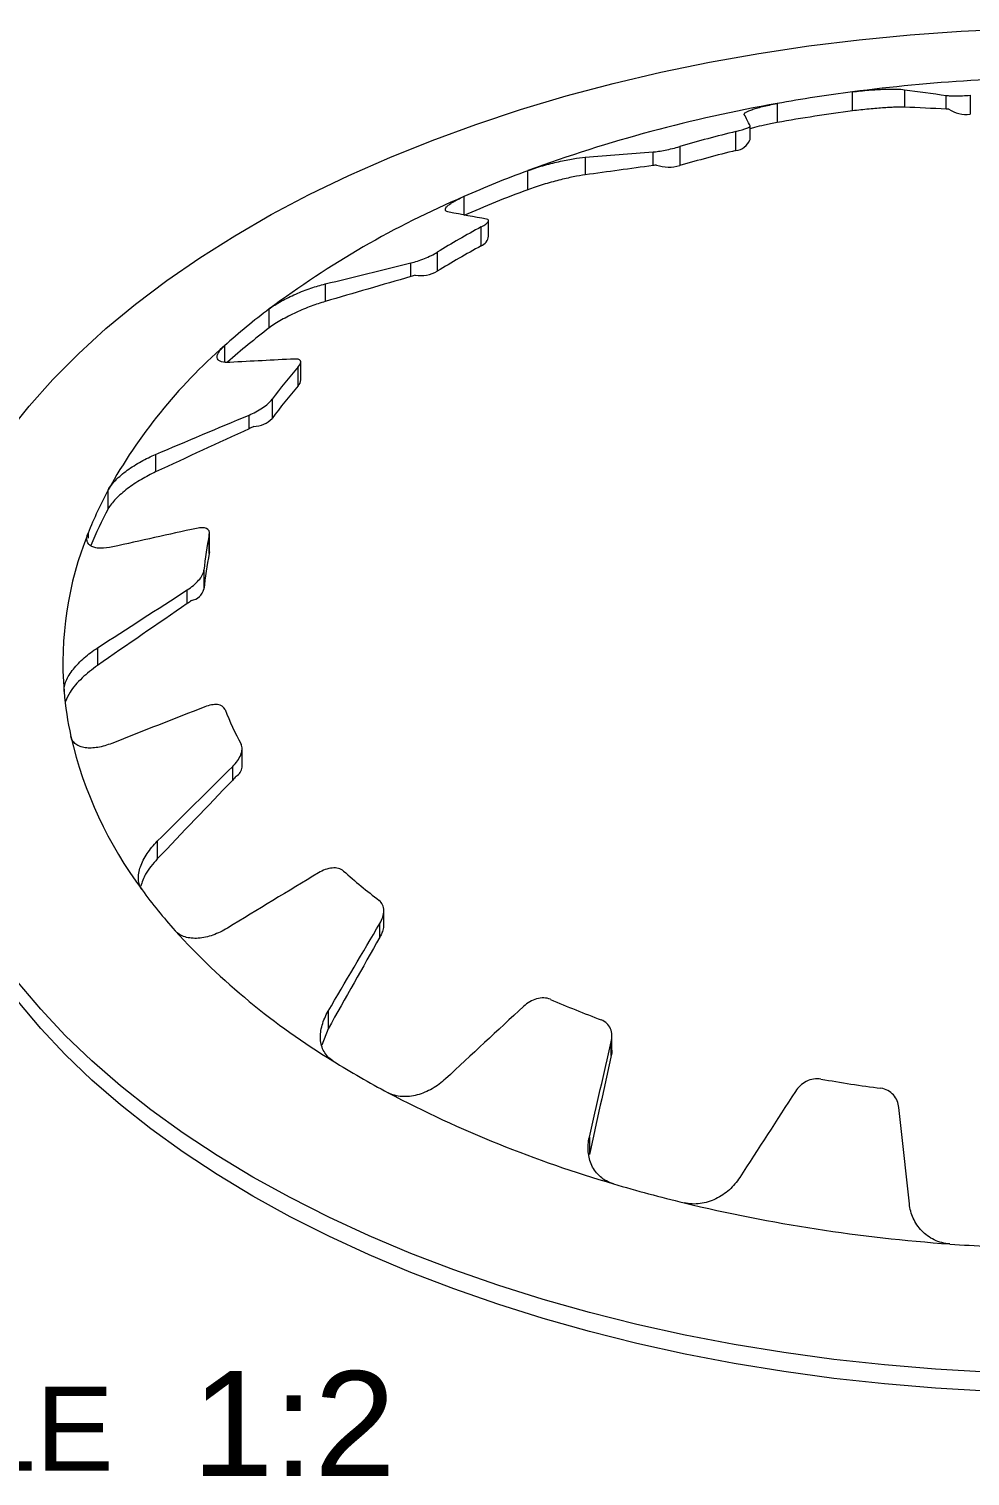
# Model space of a CAD drawing. Header units: millimetres. Extents: x 4510 to 4691, y 1198 to 1451.
# Drawn here: x 4535.85 to 4556.04, y 1250.67 to 1281.69 of the extents above; entities that cross this region are included whole.
import ezdxf
from ezdxf.enums import TextEntityAlignment as Align

# ---------------------------------------------------------------- set-up
doc = ezdxf.new("R2010")
doc.units = ezdxf.units.MM
doc.styles.get("Standard").update_dxf_attribs({"font": 'arial.ttf'})

msp = doc.modelspace()

# ---------------------------------------------------------------- linework, layer by layer
at = {"color": 7, "linetype": 'Continuous', "lineweight": 15}
for p, q in [((4553.513, 1279.935), (4553.513, 1280.343)), ((4554.63, 1280.39), (4554.63, 1280.014)), ((4555.526, 1279.974), (4555.526, 1280.267)), ((4556.035, 1280.27), (4556.035, 1279.862)), ((4551.896, 1280.093), (4551.896, 1279.685)), ((4551.318, 1279.319), (4551.318, 1279.611)), ((4551.013, 1279.085), (4551.013, 1279.494)), ((4551.316, 1279.319), (4551.314, 1279.313)), ((4547.78, 1278.94), (4547.78, 1278.564)), ((4549.237, 1278.763), (4549.237, 1279.056)), ((4549.809, 1279.169), (4549.809, 1278.761)), ((4546.55, 1278.245), (4546.55, 1278.654)), ((4545.55, 1277.04), (4545.55, 1277.448)), ((4545.709, 1277.251), (4545.709, 1277.58)), ((4544.61, 1276.905), (4544.61, 1276.497)), ((4544.045, 1276.383), (4544.045, 1276.676)), ((4542.202, 1276.224), (4542.202, 1275.848)), ((4541.007, 1275.283), (4541.007, 1275.691)), ((4541.628, 1274.039), (4541.628, 1274.447)), ((4541.683, 1274.17), (4541.683, 1274.549)), ((4541.067, 1273.752), (4541.067, 1273.343)), ((4540.576, 1273.122), (4540.576, 1273.415)), ((4538.57, 1272.571), (4538.57, 1272.195)), ((4537.553, 1271.405), (4537.553, 1271.813)), ((4539.721, 1270.444), (4539.721, 1270.853)), ((4539.725, 1270.48), (4539.725, 1270.888)), ((4539.725, 1270.48), (4539.721, 1270.444)), ((4539.605, 1270.088), (4539.605, 1269.68)), ((4539.248, 1269.372), (4539.248, 1269.665)), ((4537.321, 1268.421), (4537.321, 1268.045)), ((4540.424, 1265.865), (4540.424, 1266.273)), ((4540.222, 1265.586), (4540.222, 1265.879)), ((4538.606, 1264.275), (4538.606, 1263.899)), ((4543.463, 1262.427), (4543.463, 1262.783)), ((4543.379, 1262.221), (4543.379, 1262.514)), ((4542.27, 1260.632), (4542.27, 1260.256)), ((4542.27, 1260.256), (4542.134, 1259.907)), ((4548.354, 1259.796), (4548.354, 1260.092)), ((4548.341, 1259.682), (4548.341, 1259.975)), ((4548.354, 1259.796), (4548.354, 1259.784)), ((4547.871, 1257.933), (4547.871, 1257.557))]:
    msp.add_line(p, q, dxfattribs=at)
at = {"color": 8, "linetype": 'Continuous', "lineweight": 15}
for p, q in [((4545.178, 1278.099), (4545.178, 1277.704)), ((4540.047, 1274.899), (4540.047, 1274.554)), ((4537.12, 1270.879), (4537.12, 1270.773))]:
    msp.add_line(p, q, dxfattribs=at)
at = {"color": 7, "linetype": 'Continuous', "lineweight": 15, "flags": 128}
for points in [[(4535.395, 1273.026), (4535.858, 1273.606), (4536.364, 1274.173), (4536.914, 1274.727), (4537.505, 1275.267), (4538.137, 1275.791), (4538.809, 1276.298), (4539.519, 1276.788), (4540.266, 1277.259), (4541.048, 1277.711), (4541.864, 1278.142), (4542.712, 1278.552), (4543.591, 1278.939), (4544.498, 1279.304), (4545.433, 1279.646), (4546.393, 1279.963), (4547.376, 1280.255), (4548.381, 1280.522), (4549.405, 1280.763), (4550.447, 1280.978), (4551.504, 1281.166), (4552.575, 1281.327), (4553.656, 1281.46), (4554.747, 1281.565), (4555.845, 1281.643), (4556.948, 1281.692)], [(4556.396, 1252.893), (4555.296, 1252.957), (4554.201, 1253.048), (4553.114, 1253.168), (4552.038, 1253.315), (4550.974, 1253.489), (4549.924, 1253.69), (4548.891, 1253.918), (4547.876, 1254.172), (4546.882, 1254.452), (4545.91, 1254.757), (4544.962, 1255.086), (4544.041, 1255.44), (4543.148, 1255.816), (4542.284, 1256.215), (4541.452, 1256.636), (4540.652, 1257.077), (4539.888, 1257.538), (4539.159, 1258.019), (4538.468, 1258.518), (4537.816, 1259.033), (4537.204, 1259.565), (4536.633, 1260.112), (4536.105, 1260.673), (4535.621, 1261.247)], [(4556.396, 1252.485), (4555.296, 1252.548), (4554.201, 1252.64), (4553.114, 1252.759), (4552.038, 1252.906), (4550.974, 1253.081), (4549.924, 1253.282), (4548.891, 1253.51), (4547.876, 1253.764), (4546.882, 1254.044), (4545.91, 1254.349), (4544.962, 1254.678), (4544.041, 1255.031), (4543.148, 1255.408), (4542.284, 1255.807), (4541.452, 1256.227), (4540.652, 1256.669), (4539.888, 1257.13), (4539.159, 1257.611), (4538.468, 1258.109), (4537.816, 1258.625), (4537.204, 1259.157), (4536.633, 1259.704), (4536.105, 1260.265), (4535.621, 1260.839)]]:
    msp.add_lwpolyline(points, dxfattribs=at)
at = {"color": 7, "linetype": 'Continuous', "lineweight": 15}
for centre, radius, start, end in [((4558.318, 1243.495), 37.159, 89.5621, 97.4282), ((4558.08, 1245.47), 35.171, 97.4601, 100.126), ((4557.261, 1249.515), 31.045, 99.9503, 110.1828), ((4558.08, 1245.062), 35.171, 97.4601, 100.126), ((4555.962, 1280.563), 0.705, 236.9891, 275.9279), ((4557.388, 1253.414), 26.848, 103.7355, 106.3975), ((4550.967, 1279.458), 0.376, 277.0089, 337.1928), ((4557.388, 1253.005), 26.848, 103.7355, 106.3975), ((4555.597, 1254.299), 25.98, 110.3783, 113.6409), ((4549.582, 1279.55), 0.82, 250.922, 286.0216), ((4553.25, 1259.299), 20.459, 113.2372, 126.7575), ((4555.597, 1253.891), 25.98, 110.3783, 113.6409), ((4553.913, 1261.876), 17.675, 118.2385, 121.7561), ((4545.449, 1277.282), 0.262, 292.7062, 353.2793), ((4553.913, 1261.468), 17.675, 118.2385, 121.7561), ((4544.248, 1277.155), 0.751, 261.5825, 298.8702), ((4550.364, 1263.364), 15.476, 127.1996, 131.8083), ((4550.394, 1262.918), 15.524, 127.2032, 131.4792), ((4547.602, 1266.246), 11.487, 131.1253, 151.0152), ((4549.028, 1267.896), 9.883, 138.4786, 143.6619), ((4549.028, 1267.487), 9.883, 138.4786, 143.6619), ((4541.486, 1274.175), 0.197, 316.2855, 358.5041), ((4540.668, 1273.715), 0.545, 270.5268, 317.0333), ((4545.267, 1267.665), 8.758, 151.733, 158.4701), ((4545.307, 1267.237), 8.803, 151.7416, 157.4275), ((4544.071, 1268.091), 7.49, 158.1394, 184.6252), ((4545.975, 1269.514), 6.396, 167.9182, 174.8465), ((4545.975, 1269.106), 6.396, 167.9182, 174.8465), ((4539.285, 1269.767), 0.332, 279.1885, 344.8547), ((4544, 1268.115), 7.42, 184.8555, 192.3799), ((4547.068, 1269.902), 7.549, 201.7969, 208.0001), ((4545.335, 1268.509), 8.81, 193.02, 216.7769), ((4540.184, 1265.885), 0.242, 297.1925, 355.1201), ((4551.462, 1273.61), 13.342, 228.3744, 232.6177), ((4547.54, 1269.991), 11.464, 216.1149, 221.7446), ((4550.417, 1272.776), 15.466, 222.3453, 238.6468), ((4543.277, 1262.429), 0.185, 322.9323, 359.3291), ((4555.973, 1281.425), 22.398, 246.4885, 249.4923), ((4553.207, 1276.973), 20.503, 238.0924, 241.913), ((4558.114, 1289.036), 30.321, 259.9797, 262.4343), ((4555.63, 1281.806), 25.907, 242.2169, 253.7639), ((4557.237, 1286.79), 31.142, 253.4879, 256.3791), ((4558.093, 1290.609), 35.056, 256.4895, 265.9244), ((4558.321, 1292.922), 37.38, 265.8287, 268.3886)]:
    msp.add_arc(centre, radius, start, end, dxfattribs=at)
for points, knots in [([(4553.513, 1280.343), (4553.572, 1280.351), (4553.63, 1280.358), (4553.746, 1280.37), (4553.806, 1280.376), (4553.921, 1280.385), (4553.977, 1280.389), (4554.085, 1280.396), (4554.138, 1280.398), (4554.286, 1280.404), (4554.375, 1280.404), (4554.523, 1280.401), (4554.584, 1280.397), (4554.63, 1280.39)], [0, 0, 0, 0, 0.125, 0.125, 0.25, 0.25, 0.375, 0.375, 0.5, 0.5, 0.75, 0.75, 1, 1, 1, 1]), ([(4555.526, 1280.267), (4555.548, 1280.264), (4555.575, 1280.261), (4555.642, 1280.258), (4555.682, 1280.258), (4555.77, 1280.258), (4555.821, 1280.259), (4555.925, 1280.263), (4555.98, 1280.267), (4556.035, 1280.27)], [0, 0, 0, 0, 0.25, 0.25, 0.5, 0.5, 0.75, 0.75, 1, 1, 1, 1]), ([(4551.194, 1279.859), (4551.188, 1279.871), (4551.197, 1279.886), (4551.237, 1279.912), (4551.255, 1279.922), (4551.298, 1279.941), (4551.324, 1279.951), (4551.384, 1279.972), (4551.419, 1279.983), (4551.496, 1280.005), (4551.538, 1280.017), (4551.63, 1280.039), (4551.68, 1280.05), (4551.785, 1280.072), (4551.839, 1280.083), (4551.896, 1280.093)], [0, 0, 0, 0, 0.25, 0.25, 0.375, 0.375, 0.5, 0.5, 0.625, 0.625, 0.75, 0.75, 0.875, 0.875, 1, 1, 1, 1]), ([(4554.63, 1280.014), (4554.584, 1280.016), (4554.525, 1280.016), (4554.415, 1280.013), (4554.374, 1280.012), (4554.288, 1280.008), (4554.242, 1280.005), (4554.095, 1279.995), (4553.984, 1279.986), (4553.81, 1279.97), (4553.75, 1279.963), (4553.632, 1279.95), (4553.572, 1279.942), (4553.513, 1279.935)], [0, 0, 0, 0, 0.25, 0.25, 0.375, 0.375, 0.5, 0.5, 0.75, 0.75, 0.875, 0.875, 1, 1, 1, 1]), ([(4551.013, 1279.494), (4551.115, 1279.518), (4551.198, 1279.544), (4551.276, 1279.576), (4551.294, 1279.586), (4551.316, 1279.602), (4551.32, 1279.61), (4551.317, 1279.615)], [0, 0, 0, 0, 0.5, 0.5, 0.75, 0.75, 1, 1, 1, 1]), ([(4551.896, 1279.685), (4551.804, 1279.667), (4551.618, 1279.632), (4551.419, 1279.584), (4551.347, 1279.56), (4551.318, 1279.55)], [0, 0, 0, 0, 0.372679, 0.744558, 1, 1, 1, 1]), ([(4546.55, 1278.654), (4546.6, 1278.672), (4546.652, 1278.69), (4546.76, 1278.726), (4546.816, 1278.743), (4546.929, 1278.776), (4546.986, 1278.791), (4547.099, 1278.821), (4547.156, 1278.834), (4547.321, 1278.871), (4547.427, 1278.892), (4547.618, 1278.923), (4547.705, 1278.934), (4547.78, 1278.94)], [0, 0, 0, 0, 0.125, 0.125, 0.25, 0.25, 0.375, 0.375, 0.5, 0.5, 0.75, 0.75, 1, 1, 1, 1]), ([(4549.237, 1279.056), (4549.272, 1279.058), (4549.311, 1279.063), (4549.399, 1279.075), (4549.447, 1279.084), (4549.548, 1279.103), (4549.601, 1279.115), (4549.707, 1279.141), (4549.76, 1279.155), (4549.809, 1279.169)], [0, 0, 0, 0, 0.25, 0.25, 0.5, 0.5, 0.75, 0.75, 1, 1, 1, 1]), ([(4547.78, 1278.564), (4547.705, 1278.553), (4547.621, 1278.539), (4547.479, 1278.51), (4547.428, 1278.499), (4547.325, 1278.476), (4547.272, 1278.463), (4547.108, 1278.422), (4546.991, 1278.39), (4546.82, 1278.338), (4546.763, 1278.32), (4546.653, 1278.283), (4546.6, 1278.264), (4546.55, 1278.245)], [0, 0, 0, 0, 0.25, 0.25, 0.375, 0.375, 0.5, 0.5, 0.75, 0.75, 0.875, 0.875, 1, 1, 1, 1]), ([(4544.866, 1277.762), (4544.825, 1277.769), (4544.798, 1277.783), (4544.783, 1277.811), (4544.782, 1277.822), (4544.789, 1277.847), (4544.796, 1277.86), (4544.821, 1277.89), (4544.839, 1277.906), (4544.883, 1277.941), (4544.909, 1277.959), (4544.971, 1277.997), (4545.007, 1278.017), (4545.087, 1278.058), (4545.131, 1278.078), (4545.178, 1278.099)], [0, 0, 0, 0, 0.25, 0.25, 0.375, 0.375, 0.5, 0.5, 0.625, 0.625, 0.75, 0.75, 0.875, 0.875, 1, 1, 1, 1]), ([(4545.55, 1277.448), (4545.631, 1277.491), (4545.683, 1277.53), (4545.71, 1277.573), (4545.711, 1277.585), (4545.7, 1277.603), (4545.687, 1277.609), (4545.668, 1277.613)], [0, 0, 0, 0, 0.5, 0.5, 0.75, 0.75, 1, 1, 1, 1]), ([(4544.045, 1276.676), (4544.089, 1276.687), (4544.135, 1276.7), (4544.233, 1276.731), (4544.284, 1276.75), (4544.384, 1276.79), (4544.435, 1276.812), (4544.529, 1276.858), (4544.573, 1276.882), (4544.61, 1276.905)], [0, 0, 0, 0, 0.25, 0.25, 0.5, 0.5, 0.75, 0.75, 1, 1, 1, 1]), ([(4541.007, 1275.691), (4541.043, 1275.718), (4541.082, 1275.746), (4541.168, 1275.801), (4541.215, 1275.829), (4541.313, 1275.883), (4541.364, 1275.91), (4541.468, 1275.961), (4541.522, 1275.986), (4541.684, 1276.056), (4541.795, 1276.099), (4542.005, 1276.171), (4542.107, 1276.201), (4542.202, 1276.224)], [0, 0, 0, 0, 0.125, 0.125, 0.25, 0.25, 0.375, 0.375, 0.5, 0.5, 0.75, 0.75, 1, 1, 1, 1]), ([(4542.202, 1275.848), (4542.108, 1275.82), (4542.009, 1275.787), (4541.851, 1275.728), (4541.797, 1275.707), (4541.69, 1275.662), (4541.636, 1275.638), (4541.475, 1275.564), (4541.367, 1275.509), (4541.219, 1275.425), (4541.171, 1275.396), (4541.084, 1275.339), (4541.043, 1275.311), (4541.007, 1275.283)], [0, 0, 0, 0, 0.25, 0.25, 0.375, 0.375, 0.5, 0.5, 0.75, 0.75, 0.875, 0.875, 1, 1, 1, 1]), ([(4540.162, 1274.542), (4540.09, 1274.538), (4540.031, 1274.543), (4539.962, 1274.563), (4539.943, 1274.572), (4539.912, 1274.594), (4539.901, 1274.607), (4539.888, 1274.638), (4539.886, 1274.656), (4539.891, 1274.695), (4539.899, 1274.717), (4539.924, 1274.764), (4539.941, 1274.789), (4539.987, 1274.843), (4540.014, 1274.87), (4540.047, 1274.899)], [0, 0, 0, 0, 0.25, 0.25, 0.375, 0.375, 0.5, 0.5, 0.625, 0.625, 0.75, 0.75, 0.875, 0.875, 1, 1, 1, 1]), ([(4541.628, 1274.447), (4541.678, 1274.504), (4541.693, 1274.55), (4541.667, 1274.593), (4541.651, 1274.603), (4541.606, 1274.615), (4541.579, 1274.617), (4541.546, 1274.615)], [0, 0, 0, 0, 0.5, 0.5, 0.75, 0.75, 1, 1, 1, 1]), ([(4540.576, 1273.415), (4540.624, 1273.435), (4540.672, 1273.457), (4540.767, 1273.509), (4540.815, 1273.537), (4540.903, 1273.596), (4540.945, 1273.628), (4541.015, 1273.691), (4541.045, 1273.722), (4541.067, 1273.752)], [0, 0, 0, 0, 0.25, 0.25, 0.5, 0.5, 0.75, 0.75, 1, 1, 1, 1]), ([(4537.553, 1271.813), (4537.571, 1271.846), (4537.593, 1271.879), (4537.647, 1271.949), (4537.679, 1271.985), (4537.749, 1272.056), (4537.788, 1272.091), (4537.871, 1272.162), (4537.916, 1272.197), (4538.055, 1272.298), (4538.156, 1272.362), (4538.361, 1272.476), (4538.466, 1272.527), (4538.57, 1272.571)], [0, 0, 0, 0, 0.125, 0.125, 0.25, 0.25, 0.375, 0.375, 0.5, 0.5, 0.75, 0.75, 1, 1, 1, 1]), ([(4538.57, 1272.195), (4538.467, 1272.147), (4538.365, 1272.094), (4538.212, 1272.003), (4538.16, 1271.971), (4538.062, 1271.905), (4538.014, 1271.871), (4537.875, 1271.766), (4537.788, 1271.691), (4537.681, 1271.581), (4537.649, 1271.544), (4537.594, 1271.472), (4537.571, 1271.438), (4537.553, 1271.405)], [0, 0, 0, 0, 0.25, 0.25, 0.375, 0.375, 0.5, 0.5, 0.75, 0.75, 0.875, 0.875, 1, 1, 1, 1]), ([(4537.649, 1270.588), (4537.556, 1270.567), (4537.471, 1270.557), (4537.357, 1270.558), (4537.322, 1270.561), (4537.258, 1270.574), (4537.229, 1270.583), (4537.179, 1270.607), (4537.157, 1270.623), (4537.124, 1270.66), (4537.111, 1270.681), (4537.096, 1270.728), (4537.094, 1270.755), (4537.099, 1270.814), (4537.107, 1270.846), (4537.12, 1270.879)], [0, 0, 0, 0, 0.25, 0.25, 0.375, 0.375, 0.5, 0.5, 0.625, 0.625, 0.75, 0.75, 0.875, 0.875, 1, 1, 1, 1]), ([(4539.721, 1270.853), (4539.735, 1270.916), (4539.71, 1270.961), (4539.634, 1270.993), (4539.602, 1270.999), (4539.53, 1270.999), (4539.491, 1270.994), (4539.448, 1270.985)], [0, 0, 0, 0, 0.5, 0.5, 0.75, 0.75, 1, 1, 1, 1]), ([(4539.248, 1269.665), (4539.294, 1269.695), (4539.338, 1269.727), (4539.42, 1269.796), (4539.458, 1269.833), (4539.523, 1269.908), (4539.551, 1269.947), (4539.59, 1270.021), (4539.602, 1270.057), (4539.605, 1270.088)], [0, 0, 0, 0, 0.25, 0.25, 0.5, 0.5, 0.75, 0.75, 1, 1, 1, 1]), ([(4536.606, 1267.487), (4536.603, 1267.521), (4536.605, 1267.557), (4536.62, 1267.633), (4536.633, 1267.674), (4536.668, 1267.756), (4536.689, 1267.798), (4536.741, 1267.882), (4536.772, 1267.925), (4536.871, 1268.05), (4536.952, 1268.133), (4537.126, 1268.285), (4537.222, 1268.357), (4537.321, 1268.421)], [0, 0, 0, 0, 0.125, 0.125, 0.25, 0.25, 0.375, 0.375, 0.5, 0.5, 0.75, 0.75, 1, 1, 1, 1]), ([(4537.321, 1268.045), (4537.208, 1267.959), (4536.982, 1267.787), (4536.738, 1267.504), (4536.667, 1267.336), (4536.639, 1267.27)], [0, 0, 0, 0, 0.37517, 0.752235, 1, 1, 1, 1]), ([(4540.058, 1267.098), (4540.034, 1267.16), (4539.973, 1267.197), (4539.856, 1267.21), (4539.812, 1267.207), (4539.722, 1267.191), (4539.675, 1267.177), (4539.628, 1267.159)], [0, 0, 0, 0, 0.5, 0.5, 0.75, 0.75, 1, 1, 1, 1]), ([(4537.631, 1266.375), (4537.528, 1266.335), (4537.428, 1266.306), (4537.282, 1266.281), (4537.235, 1266.276), (4537.145, 1266.272), (4537.102, 1266.274), (4537.021, 1266.285), (4536.983, 1266.295), (4536.914, 1266.321), (4536.883, 1266.338), (4536.83, 1266.379), (4536.807, 1266.403), (4536.772, 1266.459), (4536.759, 1266.49), (4536.752, 1266.524)], [0, 0, 0, 0, 0.25, 0.25, 0.375, 0.375, 0.5, 0.5, 0.625, 0.625, 0.75, 0.75, 0.875, 0.875, 1, 1, 1, 1]), ([(4540.222, 1265.879), (4540.26, 1265.918), (4540.294, 1265.958), (4540.353, 1266.041), (4540.378, 1266.085), (4540.412, 1266.17), (4540.422, 1266.213), (4540.426, 1266.291), (4540.418, 1266.327), (4540.402, 1266.357)], [0, 0, 0, 0, 0.25, 0.25, 0.5, 0.5, 0.75, 0.75, 1, 1, 1, 1]), ([(4538.279, 1263.234), (4538.256, 1263.266), (4538.238, 1263.301), (4538.212, 1263.376), (4538.204, 1263.417), (4538.199, 1263.502), (4538.201, 1263.546), (4538.216, 1263.637), (4538.228, 1263.684), (4538.276, 1263.825), (4538.325, 1263.92), (4538.448, 1264.103), (4538.523, 1264.192), (4538.606, 1264.275)], [0, 0, 0, 0, 0.125, 0.125, 0.25, 0.25, 0.375, 0.375, 0.5, 0.5, 0.75, 0.75, 1, 1, 1, 1]), ([(4538.606, 1263.899), (4538.512, 1263.792), (4538.347, 1263.603), (4538.279, 1263.399), (4538.249, 1263.31)], [0, 0, 0, 0, 0.568567, 1, 1, 1, 1]), ([(4542.6, 1263.637), (4542.54, 1263.691), (4542.45, 1263.712), (4542.306, 1263.698), (4542.256, 1263.686), (4542.158, 1263.651), (4542.11, 1263.628), (4542.063, 1263.599)], [0, 0, 0, 0, 0.5, 0.5, 0.75, 0.75, 1, 1, 1, 1]), ([(4543.379, 1262.514), (4543.406, 1262.559), (4543.427, 1262.605), (4543.455, 1262.697), (4543.463, 1262.744), (4543.462, 1262.832), (4543.454, 1262.876), (4543.42, 1262.95), (4543.395, 1262.983), (4543.362, 1263.009)], [0, 0, 0, 0, 0.25, 0.25, 0.5, 0.5, 0.75, 0.75, 1, 1, 1, 1]), ([(4540.109, 1262.414), (4540.008, 1262.352), (4539.905, 1262.302), (4539.746, 1262.246), (4539.692, 1262.231), (4539.587, 1262.208), (4539.535, 1262.2), (4539.434, 1262.193), (4539.383, 1262.193), (4539.287, 1262.203), (4539.242, 1262.212), (4539.157, 1262.238), (4539.117, 1262.256), (4539.045, 1262.301), (4539.014, 1262.328), (4538.986, 1262.358)], [0, 0, 0, 0, 0.25, 0.25, 0.375, 0.375, 0.5, 0.5, 0.625, 0.625, 0.75, 0.75, 0.875, 0.875, 1, 1, 1, 1]), ([(4547.038, 1260.887), (4546.95, 1260.925), (4546.843, 1260.926), (4546.688, 1260.882), (4546.638, 1260.86), (4546.544, 1260.805), (4546.501, 1260.772), (4546.461, 1260.735)], [0, 0, 0, 0, 0.5, 0.5, 0.75, 0.75, 1, 1, 1, 1]), ([(4542.37, 1259.569), (4542.33, 1259.594), (4542.294, 1259.623), (4542.231, 1259.689), (4542.203, 1259.726), (4542.158, 1259.806), (4542.141, 1259.849), (4542.116, 1259.939), (4542.108, 1259.986), (4542.099, 1260.131), (4542.112, 1260.233), (4542.169, 1260.434), (4542.213, 1260.535), (4542.27, 1260.632)], [0, 0, 0, 0, 0.125, 0.125, 0.25, 0.25, 0.375, 0.375, 0.5, 0.5, 0.75, 0.75, 1, 1, 1, 1]), ([(4548.341, 1259.975), (4548.352, 1260.024), (4548.356, 1260.072), (4548.351, 1260.167), (4548.341, 1260.214), (4548.306, 1260.299), (4548.28, 1260.338), (4548.214, 1260.403), (4548.173, 1260.429), (4548.127, 1260.447)], [0, 0, 0, 0, 0.25, 0.25, 0.5, 0.5, 0.75, 0.75, 1, 1, 1, 1]), ([(4544.785, 1259.18), (4544.699, 1259.1), (4544.604, 1259.03), (4544.451, 1258.942), (4544.397, 1258.916), (4544.29, 1258.871), (4544.235, 1258.853), (4544.125, 1258.823), (4544.069, 1258.813), (4543.958, 1258.801), (4543.903, 1258.8), (4543.797, 1258.807), (4543.744, 1258.816), (4543.645, 1258.843), (4543.598, 1258.862), (4543.554, 1258.885)], [0, 0, 0, 0, 0.25, 0.25, 0.375, 0.375, 0.5, 0.5, 0.625, 0.625, 0.75, 0.75, 0.875, 0.875, 1, 1, 1, 1]), ([(4552.838, 1259.178), (4552.733, 1259.197), (4552.621, 1259.176), (4552.475, 1259.101), (4552.431, 1259.069), (4552.352, 1258.997), (4552.319, 1258.956), (4552.29, 1258.912)], [0, 0, 0, 0, 0.5, 0.5, 0.75, 0.75, 1, 1, 1, 1]), ([(4554.507, 1258.569), (4554.501, 1258.619), (4554.489, 1258.666), (4554.451, 1258.757), (4554.424, 1258.799), (4554.358, 1258.874), (4554.318, 1258.907), (4554.227, 1258.956), (4554.176, 1258.973), (4554.122, 1258.98)], [0, 0, 0, 0, 0.25, 0.25, 0.5, 0.5, 0.75, 0.75, 1, 1, 1, 1]), ([(4548.386, 1256.932), (4548.333, 1256.948), (4548.284, 1256.968), (4548.191, 1257.018), (4548.147, 1257.048), (4548.068, 1257.116), (4548.034, 1257.153), (4547.972, 1257.234), (4547.946, 1257.278), (4547.88, 1257.415), (4547.855, 1257.516), (4547.838, 1257.721), (4547.847, 1257.827), (4547.871, 1257.933)], [0, 0, 0, 0, 0.125, 0.125, 0.25, 0.25, 0.375, 0.375, 0.5, 0.5, 0.75, 0.75, 1, 1, 1, 1]), ([(4551.095, 1257.065), (4551.033, 1256.969), (4550.96, 1256.882), (4550.83, 1256.766), (4550.783, 1256.729), (4550.686, 1256.664), (4550.636, 1256.635), (4550.53, 1256.584), (4550.474, 1256.561), (4550.361, 1256.527), (4550.304, 1256.515), (4550.189, 1256.499), (4550.131, 1256.497), (4550.015, 1256.502), (4549.959, 1256.51), (4549.904, 1256.523)], [0, 0, 0, 0, 0.25, 0.25, 0.375, 0.375, 0.5, 0.5, 0.625, 0.625, 0.75, 0.75, 0.875, 0.875, 1, 1, 1, 1]), ([(4555.602, 1255.642), (4555.543, 1255.646), (4555.485, 1255.656), (4555.374, 1255.685), (4555.319, 1255.705), (4555.216, 1255.754), (4555.168, 1255.783), (4555.078, 1255.849), (4555.035, 1255.886), (4554.922, 1256.004), (4554.861, 1256.096), (4554.773, 1256.291), (4554.746, 1256.395), (4554.734, 1256.502)], [0, 0, 0, 0, 0.125, 0.125, 0.25, 0.25, 0.375, 0.375, 0.5, 0.5, 0.75, 0.75, 1, 1, 1, 1])]:
    msp.add_open_spline(points, degree=3, knots=knots, dxfattribs=at)
for points in [[(4554.63, 1280.39), (4554.928, 1280.35), (4555.227, 1280.309), (4555.526, 1280.267)], [(4551.317, 1279.615), (4551.276, 1279.698), (4551.235, 1279.779), (4551.194, 1279.859)], [(4555.526, 1279.974), (4555.227, 1279.989), (4554.928, 1280.002), (4554.63, 1280.014)], [(4555.578, 1279.972), (4555.558, 1279.972), (4555.541, 1279.973), (4555.526, 1279.974)], [(4547.78, 1278.94), (4548.265, 1278.98), (4548.751, 1279.018), (4549.237, 1279.056)], [(4549.237, 1278.763), (4548.751, 1278.698), (4548.265, 1278.631), (4547.78, 1278.564)], [(4549.314, 1278.774), (4549.286, 1278.77), (4549.261, 1278.766), (4549.237, 1278.763)], [(4545.668, 1277.613), (4545.4, 1277.664), (4545.133, 1277.714), (4544.866, 1277.762)], [(4542.202, 1276.224), (4542.816, 1276.376), (4543.43, 1276.527), (4544.045, 1276.676)], [(4544.045, 1276.383), (4543.43, 1276.206), (4542.816, 1276.028), (4542.202, 1275.848)], [(4544.138, 1276.412), (4544.106, 1276.401), (4544.075, 1276.391), (4544.045, 1276.383)], [(4541.546, 1274.615), (4541.084, 1274.592), (4540.623, 1274.568), (4540.162, 1274.542)], [(4538.57, 1272.571), (4539.238, 1272.853), (4539.906, 1273.135), (4540.576, 1273.415)], [(4540.576, 1273.122), (4539.906, 1272.814), (4539.238, 1272.505), (4538.57, 1272.195)], [(4540.673, 1273.17), (4540.64, 1273.152), (4540.608, 1273.136), (4540.576, 1273.122)], [(4539.448, 1270.985), (4538.848, 1270.854), (4538.248, 1270.721), (4537.649, 1270.588)], [(4537.321, 1268.421), (4537.963, 1268.837), (4538.605, 1269.251), (4539.248, 1269.665)], [(4539.248, 1269.372), (4538.605, 1268.931), (4537.962, 1268.488), (4537.321, 1268.045)], [(4539.338, 1269.439), (4539.309, 1269.416), (4539.279, 1269.393), (4539.248, 1269.372)], [(4539.628, 1267.159), (4538.961, 1266.899), (4538.296, 1266.638), (4537.631, 1266.375)], [(4538.606, 1264.275), (4539.144, 1264.81), (4539.682, 1265.345), (4540.222, 1265.879)], [(4540.222, 1265.586), (4539.682, 1265.025), (4539.144, 1264.462), (4538.606, 1263.899)], [(4540.294, 1265.67), (4540.272, 1265.641), (4540.248, 1265.613), (4540.222, 1265.586)], [(4542.063, 1263.599), (4541.411, 1263.205), (4540.76, 1262.81), (4540.109, 1262.414)], [(4542.27, 1260.632), (4542.639, 1261.26), (4543.009, 1261.888), (4543.379, 1262.514)], [(4543.379, 1262.221), (4543.009, 1261.567), (4542.639, 1260.912), (4542.27, 1260.256)], [(4543.425, 1262.317), (4543.413, 1262.285), (4543.397, 1262.253), (4543.379, 1262.221)], [(4546.461, 1260.735), (4545.902, 1260.218), (4545.343, 1259.699), (4544.785, 1259.18)], [(4547.871, 1257.933), (4548.027, 1258.614), (4548.184, 1259.295), (4548.341, 1259.975)], [(4548.341, 1259.682), (4548.184, 1258.975), (4548.027, 1258.266), (4547.871, 1257.557)], [(4548.354, 1259.784), (4548.353, 1259.751), (4548.348, 1259.716), (4548.341, 1259.682)], [(4552.29, 1258.912), (4551.891, 1258.297), (4551.493, 1257.681), (4551.095, 1257.065)], [(4554.734, 1256.502), (4554.658, 1257.192), (4554.582, 1257.881), (4554.507, 1258.569)]]:
    msp.add_open_spline(points, degree=3, dxfattribs=at)

# ---------------------------------------------------------------- texts
msp.add_text('SCALE', height=1.8).set_placement((4529.428, 1250.779))
msp.add_attdef('1:2', text='', height=2.25).set_placement((4541.532, 1251.791), align=Align.MIDDLE_CENTER)

doc.saveas('drawing.dxf')
